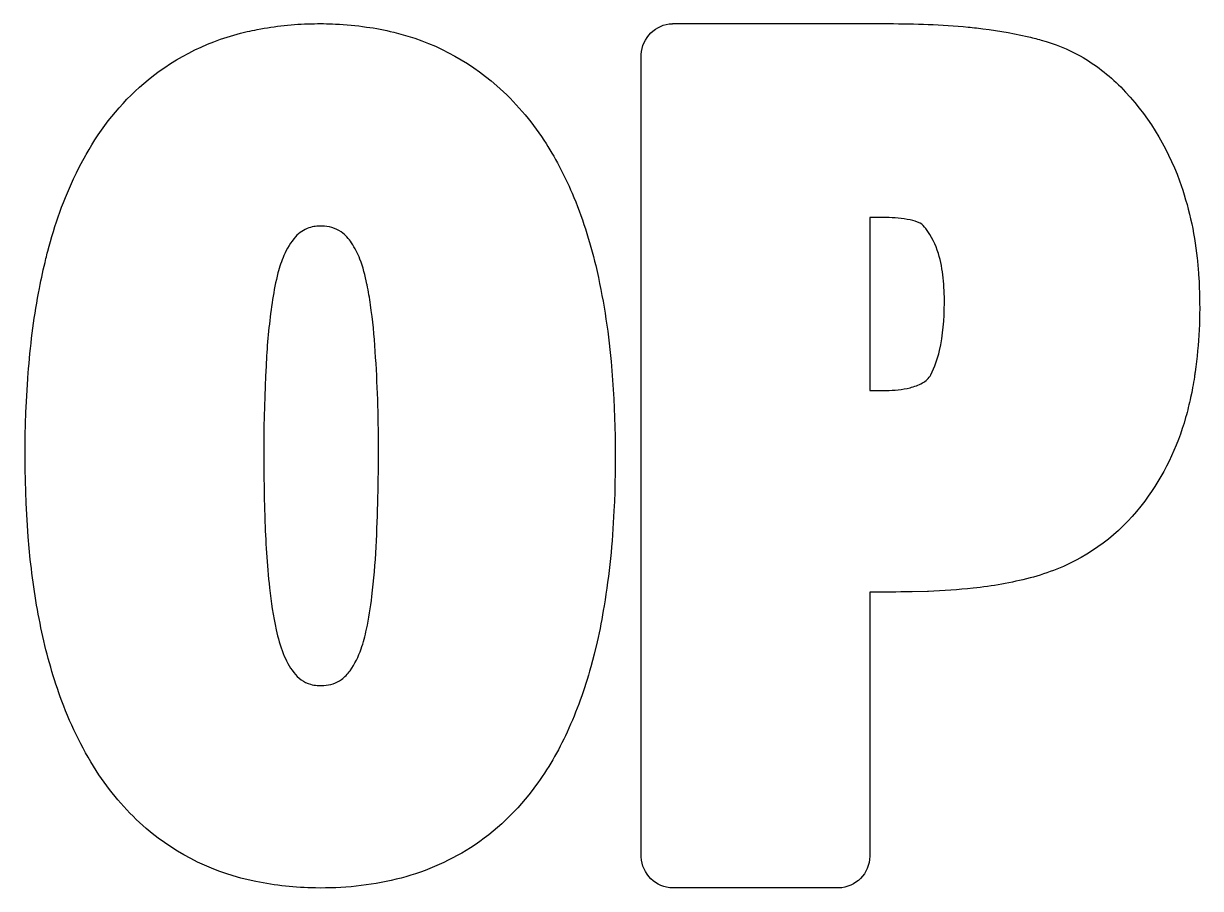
# Model space of a CAD drawing. Extents: x 0 to 1525, y 0 to 1043.
# Drawn here: x 830 to 1525, y 0 to 510 of the extents above; entities that cross this region are included whole.
import ezdxf

# ---------------------------------------------------------------- set-up
doc = ezdxf.new("R2010")
doc.units = 0
doc.header["$MEASUREMENT"] = 0
doc.layers.add('Layer 1', color=7, linetype='Continuous', lineweight=0)

msp = doc.modelspace()

# ---------------------------------------------------------------- linework, layer by layer
at = {"layer": 'Layer 1', "color": 1, "lineweight": 25, "true_color": 0xff0000}
for points, knots in [([(1000.04, 510.19), (989.31, 509.96), (978.62, 508.83), (968.09, 506.81), (966.1, 506.38), (964.12, 506), (962.12, 505.54), (940.69, 500.68), (920.67, 490.95), (903.61, 477.1), (889.62, 465.55), (877.81, 451.59), (868.74, 435.87), (868.74, 435.87), (866.99, 432.95), (866.99, 432.95), (866.99, 432.95), (866.88, 432.7), (866.88, 432.7), (866.88, 432.7), (864.11, 427.73), (864.11, 427.73), (863.18, 425.87), (862.24, 424.03), (861.3, 422.18), (861.15, 421.94), (861.02, 421.69), (860.91, 421.43), (853.92, 406.82), (848.39, 391.55), (844.4, 375.85), (843.99, 374.42), (843.63, 372.97), (843.32, 371.52), (841.87, 365.71), (840.58, 359.86), (839.46, 353.99), (836.44, 338.35), (834.32, 322.56), (833.09, 306.68), (833.09, 306.68), (832.68, 301.17), (832.68, 301.17), (832.64, 300.98), (832.62, 300.8), (832.61, 300.6), (830.09, 265.07), (830.58, 229.38), (834.09, 193.93), (835.61, 179.51), (837.89, 165.18), (840.91, 151), (843.9, 137.16), (847.84, 123.55), (852.7, 110.25), (858.37, 94.98), (865.72, 80.39), (874.63, 66.76), (882.48, 55.03), (891.85, 44.4), (902.48, 35.12), (921.02, 19.35), (943.27, 8.57), (967.13, 3.81), (978.73, 1.38), (990.55, 0.11), (1002.4, 0.02), (1018.44, -0.28), (1034.45, 1.43), (1050.06, 5.12), (1065.57, 8.9), (1080.35, 15.18), (1093.83, 23.72), (1108.84, 33.39), (1121.9, 45.79), (1132.34, 60.27), (1139.62, 70.15), (1145.84, 80.77), (1150.91, 91.95), (1156.69, 104.37), (1161.37, 117.27), (1164.92, 130.5), (1164.92, 130.5), (1166.96, 138.12), (1166.96, 138.12), (1166.96, 138.12), (1168.67, 145.33), (1168.67, 145.33), (1170.27, 152.35), (1171.64, 159.43), (1172.77, 166.54), (1175.82, 185.08), (1177.77, 203.8), (1178.6, 222.57), (1180.05, 252), (1179.5, 281.5), (1176.94, 310.85), (1175.19, 329.88), (1172.16, 348.77), (1167.87, 367.39), (1164.39, 382.01), (1159.73, 396.32), (1153.93, 410.18), (1149.29, 421.05), (1143.73, 431.49), (1137.3, 441.41), (1129.52, 453.33), (1120.17, 464.17), (1109.5, 473.61), (1092.06, 488.93), (1071.16, 499.77), (1048.59, 505.2), (1043.3, 506.56), (1037.93, 507.59), (1032.51, 508.26), (1026.46, 509.2), (1020.36, 509.79), (1014.23, 510.03), (1009.51, 510.26), (1004.77, 510.31), (1000.04, 510.19)], [0, 0, 0, 0, 1, 1, 1, 2, 2, 2, 3, 3, 3, 4, 4, 4, 5, 5, 5, 6, 6, 6, 7, 7, 7, 8, 8, 8, 9, 9, 9, 10, 10, 10, 11, 11, 11, 12, 12, 12, 13, 13, 13, 14, 14, 14, 15, 15, 15, 16, 16, 16, 17, 17, 17, 18, 18, 18, 19, 19, 19, 20, 20, 20, 21, 21, 21, 22, 22, 22, 23, 23, 23, 24, 24, 24, 25, 25, 25, 26, 26, 26, 27, 27, 27, 28, 28, 28, 29, 29, 29, 30, 30, 30, 31, 31, 31, 32, 32, 32, 33, 33, 33, 34, 34, 34, 35, 35, 35, 36, 36, 36, 37, 37, 37, 38, 38, 38, 39, 39, 39, 40, 40, 40, 40]), ([(1213.08, 510.22), (1203.17, 509.88), (1195.18, 501.97), (1194.74, 492.05), (1194.74, 492.05), (1194.74, 18.35), (1194.74, 18.35), (1195.1, 8.25), (1203.3, 0.2), (1213.4, 0.01), (1213.4, 0.01), (1311.28, 0.01), (1311.28, 0.01), (1321.39, 0.37), (1329.45, 8.57), (1329.62, 18.69), (1329.62, 18.69), (1329.62, 174.71), (1329.62, 174.71), (1337.81, 174.69), (1345.97, 174.71), (1354.16, 174.78), (1354.16, 174.78), (1354.59, 174.78), (1354.59, 174.78), (1354.59, 174.78), (1363.77, 175.05), (1363.77, 175.05), (1363.77, 175.05), (1364.21, 175.05), (1364.21, 175.05), (1373.03, 175.39), (1381.84, 176.03), (1390.62, 176.98), (1401.95, 178.16), (1413.18, 180.18), (1424.21, 183.01), (1429.6, 184.45), (1434.91, 186.19), (1440.11, 188.23), (1441.38, 188.81), (1442.67, 189.34), (1443.98, 189.84), (1463.07, 198.3), (1479.62, 211.61), (1491.99, 228.43), (1502.96, 243.28), (1511.12, 260.01), (1516.07, 277.8), (1517.22, 281.69), (1518.19, 285.64), (1518.98, 289.62), (1518.98, 289.62), (1519.66, 292.45), (1519.66, 292.45), (1519.66, 292.45), (1519.66, 292.54), (1519.66, 292.54), (1519.66, 292.54), (1520.18, 295.31), (1520.18, 295.31), (1520.18, 295.31), (1520.2, 295.38), (1520.2, 295.38), (1520.6, 297.46), (1520.96, 299.56), (1521.29, 301.66), (1521.29, 301.66), (1521.29, 301.75), (1521.29, 301.75), (1521.4, 302.67), (1521.53, 303.6), (1521.7, 304.51), (1521.7, 304.51), (1521.72, 304.61), (1521.72, 304.61), (1524.02, 321.14), (1524.82, 337.86), (1524.1, 354.54), (1524.1, 354.54), (1523.97, 357.72), (1523.97, 357.72), (1523.97, 357.72), (1523.99, 357.85), (1523.99, 357.85), (1523.99, 357.85), (1523.74, 362.09), (1523.74, 362.09), (1523.72, 362.22), (1523.71, 362.35), (1523.69, 362.48), (1523.48, 365.54), (1523.21, 368.61), (1522.88, 371.66), (1522.88, 371.66), (1522.83, 371.89), (1522.83, 371.89), (1521.22, 387.44), (1517.74, 402.74), (1512.45, 417.45), (1504.92, 438.14), (1493.13, 457.01), (1477.84, 472.85), (1470.71, 480), (1462.65, 486.15), (1453.87, 491.15), (1446.59, 495.22), (1438.82, 498.38), (1430.76, 500.54), (1428.04, 501.38), (1425.28, 502.09), (1422.49, 502.67), (1412.64, 504.97), (1402.66, 506.65), (1392.6, 507.7), (1390.94, 507.94), (1389.28, 508.12), (1387.61, 508.25), (1372.01, 509.63), (1356.37, 510.29), (1340.71, 510.24), (1340.71, 510.24), (1213.27, 510.24), (1213.27, 510.24), (1213.27, 510.24), (1213.08, 510.22), (1213.08, 510.22)], [0, 0, 0, 0, 1, 1, 1, 2, 2, 2, 3, 3, 3, 4, 4, 4, 5, 5, 5, 6, 6, 6, 7, 7, 7, 8, 8, 8, 9, 9, 9, 10, 10, 10, 11, 11, 11, 12, 12, 12, 13, 13, 13, 14, 14, 14, 15, 15, 15, 16, 16, 16, 17, 17, 17, 18, 18, 18, 19, 19, 19, 20, 20, 20, 21, 21, 21, 22, 22, 22, 23, 23, 23, 24, 24, 24, 25, 25, 25, 26, 26, 26, 27, 27, 27, 28, 28, 28, 29, 29, 29, 30, 30, 30, 31, 31, 31, 32, 32, 32, 33, 33, 33, 34, 34, 34, 35, 35, 35, 36, 36, 36, 37, 37, 37, 38, 38, 38, 39, 39, 39, 40, 40, 40, 41, 41, 41, 42, 42, 42, 42]), ([(1006.12, 390.75), (1010.21, 390.81), (1014.22, 389.6), (1017.59, 387.28), (1020.02, 385.54), (1022.1, 383.34), (1023.69, 380.81), (1025.71, 377.83), (1027.38, 374.62), (1028.66, 371.24), (1030.46, 366.46), (1031.84, 361.53), (1032.78, 356.5), (1032.78, 356.5), (1032.85, 356.32), (1032.85, 356.32), (1032.85, 356.32), (1032.87, 356.12), (1032.87, 356.12), (1033.72, 352.21), (1034.38, 348.27), (1034.87, 344.3), (1036.22, 335.18), (1037.17, 326), (1037.7, 316.8), (1039, 297.89), (1039.62, 278.94), (1039.56, 259.99), (1039.67, 240.42), (1039.23, 220.85), (1038.23, 201.3), (1037.68, 191.54), (1036.84, 181.79), (1035.71, 172.07), (1034.92, 165.59), (1033.87, 159.14), (1032.56, 152.75), (1031.73, 148.82), (1030.67, 144.93), (1029.41, 141.12), (1027.79, 136.56), (1025.57, 132.24), (1022.81, 128.28), (1021.37, 126.34), (1019.68, 124.61), (1017.77, 123.13), (1014.74, 120.94), (1011.13, 119.69), (1007.39, 119.53), (1004.73, 119.34), (1002.07, 119.58), (999.49, 120.23), (995.52, 121.43), (992.05, 123.89), (989.61, 127.24), (987, 130.63), (984.91, 134.39), (983.42, 138.39), (981.6, 142.93), (980.19, 147.62), (979.22, 152.41), (977.42, 160.58), (976.12, 168.85), (975.32, 177.17), (973.82, 190.97), (972.89, 204.82), (972.53, 218.69), (971.39, 250.48), (971.73, 282.3), (973.55, 314.05), (974.25, 325.24), (975.43, 336.39), (977.09, 347.48), (977.9, 352.72), (978.96, 357.93), (980.24, 363.08), (981.18, 366.6), (982.36, 370.06), (983.78, 373.42), (985.52, 377.42), (987.83, 381.14), (990.65, 384.46), (992.82, 386.84), (995.55, 388.65), (998.59, 389.73), (1001.02, 390.51), (1003.57, 390.85), (1006.12, 390.75)], [0, 0, 0, 0, 1, 1, 1, 2, 2, 2, 3, 3, 3, 4, 4, 4, 5, 5, 5, 6, 6, 6, 7, 7, 7, 8, 8, 8, 9, 9, 9, 10, 10, 10, 11, 11, 11, 12, 12, 12, 13, 13, 13, 14, 14, 14, 15, 15, 15, 16, 16, 16, 17, 17, 17, 18, 18, 18, 19, 19, 19, 20, 20, 20, 21, 21, 21, 22, 22, 22, 23, 23, 23, 24, 24, 24, 25, 25, 25, 26, 26, 26, 27, 27, 27, 28, 28, 28, 29, 29, 29, 29]), ([(1339.19, 395.77), (1343.98, 395.73), (1348.75, 395.27), (1353.46, 394.41), (1355.47, 393.97), (1357.43, 393.32), (1359.31, 392.46), (1360.64, 391.63), (1361.79, 390.55), (1362.71, 389.28), (1366.02, 384.81), (1368.53, 379.8), (1370.12, 374.47), (1371.54, 369.8), (1372.48, 365), (1372.91, 360.14), (1373.48, 355.19), (1373.73, 350.2), (1373.64, 345.22), (1373.7, 335.82), (1372.74, 326.43), (1370.78, 317.24), (1369.63, 312.29), (1367.92, 307.49), (1365.68, 302.93), (1364.5, 300.89), (1362.77, 299.23), (1360.69, 298.12), (1358.39, 296.87), (1355.94, 295.93), (1353.39, 295.33), (1348.73, 294.27), (1343.97, 293.72), (1339.19, 293.68), (1339.19, 293.68), (1329.62, 293.68), (1329.62, 293.68), (1329.62, 293.68), (1329.62, 395.77), (1329.62, 395.77), (1329.62, 395.77), (1339.19, 395.77), (1339.19, 395.77)], [0, 0, 0, 0, 1, 1, 1, 2, 2, 2, 3, 3, 3, 4, 4, 4, 5, 5, 5, 6, 6, 6, 7, 7, 7, 8, 8, 8, 9, 9, 9, 10, 10, 10, 11, 11, 11, 12, 12, 12, 13, 13, 13, 14, 14, 14, 14])]:
    msp.add_open_spline(points, degree=3, knots=knots, dxfattribs=at)

doc.saveas('drawing.dxf')
